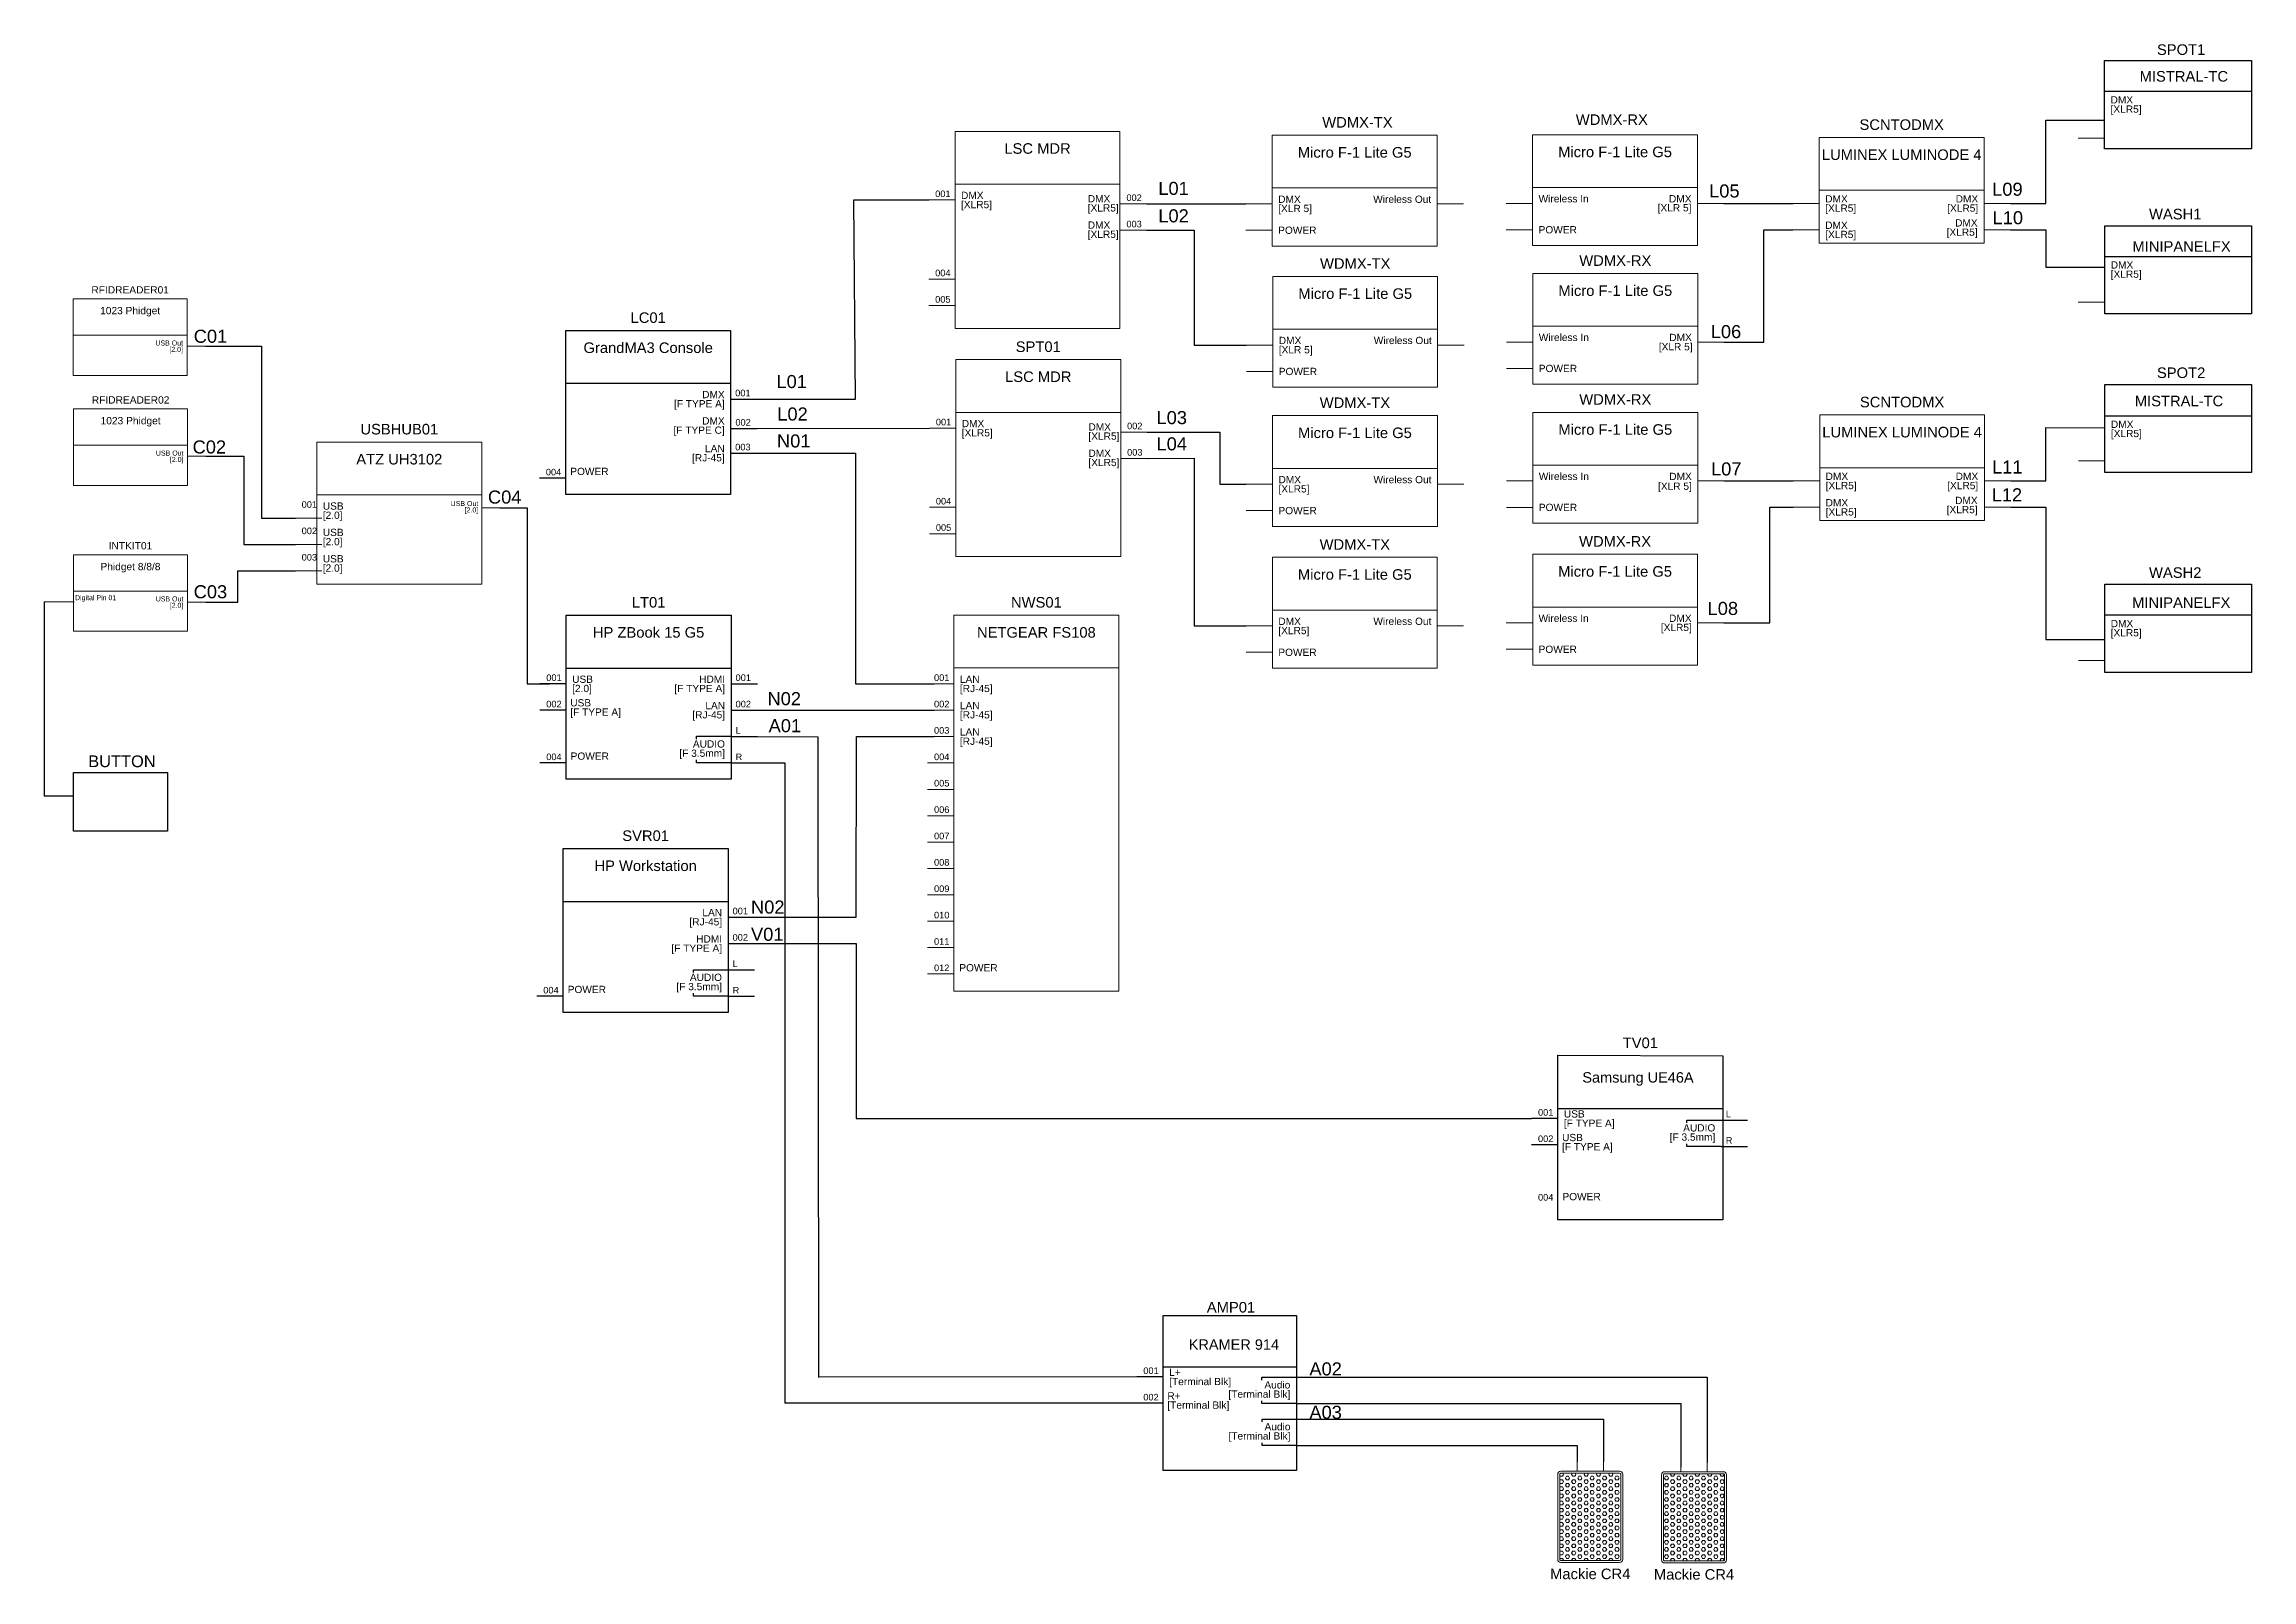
# Model space of a CAD drawing. Header units: millimetres. Extents: x 2508 to 2931, y 1754 to 2048.
import ezdxf
from ezdxf.enums import TextEntityAlignment as Align

# ---------------------------------------------------------------- set-up
doc = ezdxf.new("R2010")
doc.units = ezdxf.units.MM
doc.layers.add('BLOCK BORDER', color=7, linetype='Continuous', lineweight=18)
doc.layers.add('BLOCK BORDER IN', color=7, linetype='Continuous', lineweight=5)
doc.styles.add('CAD_SALES', font='arial.ttf')
doc.styles.get("Standard").update_dxf_attribs({"font": 'arial.ttf'})

# ---------------------------------------------------------------- blocks, each defined once
blk = doc.blocks.new('H')
at = {"layer": 'BLOCK BORDER IN'}
h = blk.add_hatch(dxfattribs=at)
h.set_pattern_fill('HEX', color=256, scale=0.125, style=0)
h.set_pattern_definition([(0, (0, 0), (0, 0.0270633), [0.015625, -0.03125]), (120, (0, 0), (-0.0234375, -0.0135316), [0.015625, -0.03125]), (60, (0.015625, 0), (-0.0234375, 0.0135316), [0.015625, -0.03125])])
h.paths.add_polyline_path([(0.231, -0.007, 0.414214), (0.223, 0), (-0.223, 0, 0.414214), (-0.231, -0.007), (-0.231, -0.653, 0.414214), (-0.223, -0.661), (0.223, -0.661, 0.414214), (0.231, -0.653)])
blk = doc.blocks.new('SI 26')
at = {"layer": 'BLOCK BORDER'}
for points in [[(0, -0.07), (0, 0)], [(0.2, -0.07), (0.2, 0)]]:
    blk.add_lwpolyline(points, dxfattribs=at)
blk.add_lwpolyline([(-0.123, -0.762), (0.323, -0.762, 0.414214), (0.347, -0.739), (0.347, -0.093, 0.414214), (0.323, -0.07), (-0.123, -0.07, 0.414214), (-0.147, -0.093), (-0.147, -0.739, 0.414214)], format="xyb", close=True, dxfattribs=at)
at = {"layer": 'BLOCK BORDER IN'}
blk.add_lwpolyline([(-0.123, -0.746), (0.323, -0.746, 0.414214), (0.331, -0.739), (0.331, -0.093, 0.414214), (0.323, -0.086), (-0.123, -0.086, 0.414214), (-0.131, -0.093), (-0.131, -0.739, 0.414214)], format="xyb", close=True, dxfattribs=at)
blk.add_blockref('H', (0.1, -0.086), dxfattribs=at)
at = {"style": 'CAD_SALES'}
for tag, p in [('SPKR_LBL', (0.1, -0.849)), ('SPKR_PN', (0.1, -0.989))]:
    blk.add_attdef(tag, text='', height=0.08, dxfattribs=at).set_placement(p, align=Align.MIDDLE_CENTER)

msp = doc.modelspace()

# ---------------------------------------------------------------- linework, layer by layer
for p, q in [((2608.12, 1961.89), (2608.12, 1993.27)), ((2608.12, 1993.27), (2639.66, 1993.27)), ((2639.66, 1993.27), (2639.66, 1961.89)), ((2608.12, 1983.18), (2639.66, 1983.18)), ((2639.66, 1980.15), (2644.71, 1980.15)), ((2639.71, 1974.54), (2644.76, 1974.54)), ((2639.67, 1969.81), (2644.72, 1969.81)), ((2608.12, 1965.01), (2603.08, 1965.01)), ((2639.66, 1961.89), (2608.12, 1961.89)), ((2608.2, 1907.42), (2608.2, 1938.81)), ((2608.2, 1938.81), (2639.74, 1938.81)), ((2639.74, 1938.81), (2639.74, 1907.42)), ((2608.2, 1928.71), (2639.74, 1928.71)), ((2608.2, 1925.69), (2603.15, 1925.69)), ((2639.74, 1925.69), (2644.79, 1925.69)), ((2608.2, 1920.64), (2603.15, 1920.64)), ((2639.74, 1920.64), (2644.79, 1920.64)), ((2633.14, 1915.12), (2633.14, 1915.65)), ((2633.14, 1915.65), (2639.71, 1915.65)), ((2639.74, 1915.59), (2644.79, 1915.59)), ((2639.99, 1915.59), (2656.35, 1915.55)), ((2656.35, 1915.55), (2656.5, 1793)), ((2608.2, 1910.55), (2603.15, 1910.55)), ((2633.14, 1910.6), (2633.14, 1911.13)), ((2639.71, 1910.6), (2633.14, 1910.6)), ((2639.74, 1910.55), (2644.79, 1910.55)), ((2639.99, 1910.55), (2650.06, 1910.55)), ((2650.06, 1910.55), (2650.06, 1788.05)), ((2639.74, 1907.42), (2608.2, 1907.42)), ((2607.63, 1862.78), (2607.63, 1894.17)), ((2607.63, 1894.17), (2639.17, 1894.17)), ((2639.17, 1894.17), (2639.17, 1862.78)), ((2607.63, 1884.07), (2639.17, 1884.07)), ((2639.17, 1881.04), (2644.22, 1881.04)), ((2639.17, 1876), (2644.22, 1876)), ((2632.57, 1870.47), (2632.57, 1871)), ((2632.57, 1871), (2639.15, 1871)), ((2639.17, 1870.95), (2644.22, 1870.95)), ((2607.63, 1865.91), (2602.58, 1865.91)), ((2632.57, 1865.96), (2632.57, 1866.49)), ((2639.15, 1865.96), (2632.57, 1865.96)), ((2639.17, 1865.91), (2644.22, 1865.91)), ((2639.17, 1862.78), (2607.63, 1862.78)), ((2797.95, 1823.15), (2797.95, 1854.66)), ((2797.95, 1854.66), (2829.49, 1854.53)), ((2829.49, 1854.53), (2829.49, 1823.15)), ((2797.95, 1842.52), (2792.91, 1842.52)), ((2797.95, 1844.44), (2829.49, 1844.44)), ((2822.62, 1841.68), (2822.62, 1842.21)), ((2822.62, 1842.21), (2829.2, 1842.21)), ((2829.19, 1842.21), (2834.24, 1842.21)), ((2797.95, 1837.48), (2792.91, 1837.48)), ((2822.62, 1837.16), (2822.62, 1837.69)), ((2829.2, 1837.16), (2822.62, 1837.16)), ((2829.19, 1837.16), (2834.24, 1837.16)), ((2829.49, 1823.15), (2797.95, 1823.15)), ((2722.41, 1804.83), (2747.94, 1804.83)), ((2722.41, 1775.2), (2722.41, 1804.83)), ((2747.94, 1804.83), (2747.94, 1775.2)), ((2722.43, 1793.09), (2717.39, 1793.09)), ((2722.41, 1795.01), (2747.94, 1795.01)), ((2741.31, 1792.5), (2741.31, 1793.03)), ((2741.31, 1793.03), (2747.88, 1793.03)), ((2722.43, 1788.05), (2717.39, 1788.05)), ((2741.31, 1787.98), (2741.31, 1788.51)), ((2747.88, 1787.98), (2741.31, 1787.98)), ((2741.33, 1784.5), (2741.33, 1785.03)), ((2741.33, 1785.03), (2747.9, 1785.03)), ((2741.33, 1779.99), (2741.33, 1780.51)), ((2747.9, 1779.99), (2741.33, 1779.99)), ((2747.94, 1775.2), (2722.41, 1775.2))]:
    msp.add_line(p, q)
for points in [[(2902.55, 2044.91), (2930.65, 2044.91), (2930.65, 2028.04), (2902.55, 2028.04)], [(2902.57, 2013.3), (2930.68, 2013.3), (2930.68, 1996.44), (2902.57, 1996.44)], [(2902.57, 1982.95), (2930.68, 1982.95), (2930.68, 1966.09), (2902.57, 1966.09)], [(2902.57, 1944.73), (2930.68, 1944.73), (2930.68, 1927.86), (2902.57, 1927.86)], [(2513.94, 1908.75), (2531.92, 1908.75), (2531.92, 1897.51), (2513.94, 1897.51)]]:
    msp.add_lwpolyline(points, close=True)
for points in [[(2902.49, 2039.05), (2930.6, 2039.05)], [(2884.54, 2017.59), (2891.33, 2017.59), (2891.33, 2033.53), (2902.55, 2033.53)], [(2644.74, 1980.15), (2663.57, 1980.15), (2663.21, 2018.26), (2677.57, 2018.26)], [(2719.2, 2017.51), (2738.25, 2017.52)], [(2829.7, 2017.61), (2842.99, 2017.61)], [(2719.2, 2012.46), (2728.32, 2012.46), (2728.32, 1990.5), (2738.36, 1990.5)], [(2829.74, 1991.07), (2837.37, 1991.07), (2837.37, 2012.54), (2842.91, 2012.54)], [(2884.54, 2012.54), (2891.33, 2012.54), (2891.33, 2005.43), (2902.57, 2005.43)], [(2902.58, 2007.47), (2930.69, 2007.47)], [(2539.16, 1990.28), (2549.9, 1990.28), (2549.9, 1957.39), (2556.39, 1957.39)], [(2902.61, 1976.98), (2930.72, 1976.98)], [(2644.62, 1974.54), (2677.7, 1974.59)], [(2719.33, 1973.85), (2733.28, 1973.85), (2733.28, 1963.87), (2738.3, 1963.87)], [(2884.62, 1964.5), (2891.33, 1964.5), (2891.33, 1974.71), (2902.57, 1974.69)], [(2539.26, 1969.22), (2546.53, 1969.22), (2546.53, 1952.34), (2556.39, 1952.34)], [(2644.74, 1969.81), (2663.57, 1969.81), (2663.57, 1925.69), (2678.6, 1925.69)], [(2719.33, 1968.8), (2728.32, 1968.86), (2728.32, 1936.76), (2738.28, 1936.76)], [(2829.74, 1964.5), (2842.99, 1964.5)], [(2595.53, 1959.34), (2600.71, 1959.34), (2600.71, 1925.69), (2605.02, 1925.69)], [(2829.7, 1937.35), (2838.5, 1937.35), (2838.5, 1959.46), (2842.98, 1959.46)], [(2884.62, 1959.46), (2891.33, 1959.46), (2891.33, 1934.17), (2902.57, 1934.17)], [(2539.23, 1941.32), (2545.4, 1941.32), (2545.4, 1947.3), (2556.39, 1947.3)], [(2508.32, 1941.35), (2508.32, 1904.26), (2513.94, 1904.26)], [(2902.57, 1938.86), (2930.59, 1938.86)], [(2643.56, 1920.64), (2648.82, 1920.64), (2678.6, 1920.64)], [(2643.56, 1881.04), (2663.7, 1881.04), (2663.72, 1915.58), (2678.6, 1915.58)], [(2643.56, 1876), (2663.69, 1876), (2663.7, 1842.56), (2792.91, 1842.52)], [(2717.39, 1793.09), (2656.5, 1793.02)], [(2747.88, 1793.03), (2826.51, 1793.03), (2826.51, 1776.72)], [(2717.39, 1788.05), (2650.06, 1788.05)], [(2747.88, 1787.98), (2821.46, 1787.98), (2821.46, 1775.84)], [(2747.9, 1785.03), (2806.66, 1785.03), (2806.66, 1776.82)], [(2747.9, 1779.99), (2801.61, 1779.99), (2801.61, 1776.82)]]:
    msp.add_lwpolyline(points)
at = {"layer": 'BLOCK BORDER'}
for p, q in [((2902.52, 2030.1), (2897.48, 2030.1)), ((2682.61, 2021.28), (2714.15, 2021.28)), ((2743.3, 2020.55), (2774.84, 2020.55)), ((2793.11, 2020.64), (2824.65, 2020.64)), ((2847.95, 2020.11), (2879.49, 2020.11)), ((2682.61, 2018.26), (2677.57, 2018.26)), ((2719.2, 2017.51), (2714.15, 2017.51)), ((2743.3, 2017.52), (2738.25, 2017.52)), ((2774.84, 2017.52), (2779.88, 2017.52)), ((2793.11, 2017.61), (2788.06, 2017.61)), ((2824.65, 2017.61), (2829.7, 2017.61)), ((2847.95, 2017.59), (2842.91, 2017.59)), ((2879.49, 2017.59), (2884.54, 2017.59)), ((2714.15, 2012.46), (2719.2, 2012.46)), ((2743.3, 2012.47), (2738.25, 2012.47)), ((2793.11, 2012.56), (2788.06, 2012.56)), ((2847.95, 2012.54), (2842.91, 2012.54)), ((2879.49, 2012.54), (2884.54, 2012.54)), ((2677.57, 2003.12), (2682.61, 2003.12)), ((2677.57, 1998.07), (2682.61, 1998.07)), ((2902.54, 1998.71), (2897.5, 1998.71)), ((2793.16, 1994.1), (2824.7, 1994.1)), ((2513.86, 1992.37), (2535.67, 1992.37)), ((2535.67, 1990.28), (2539.16, 1990.28)), ((2743.4, 1990.5), (2738.36, 1990.5)), ((2743.4, 1993.53), (2774.94, 1993.53)), ((2774.94, 1990.5), (2779.99, 1990.5)), ((2793.16, 1991.07), (2788.11, 1991.07)), ((2824.7, 1991.07), (2829.74, 1991.07)), ((2743.4, 1985.45), (2738.36, 1985.45)), ((2793.16, 1986.03), (2788.11, 1986.03)), ((2682.75, 1977.62), (2714.29, 1977.62)), ((2682.75, 1974.59), (2677.7, 1974.59)), ((2719.33, 1973.85), (2714.28, 1973.85)), ((2513.96, 1971.32), (2535.77, 1971.32)), ((2535.77, 1969.22), (2539.26, 1969.22)), ((2714.28, 1968.8), (2719.33, 1968.8)), ((2743.34, 1966.9), (2774.88, 1966.9)), ((2793.16, 1964.5), (2788.11, 1964.5)), ((2793.16, 1967.53), (2824.7, 1967.53)), ((2824.7, 1964.5), (2829.74, 1964.5)), ((2848.03, 1964.5), (2842.98, 1964.5)), ((2848.03, 1967.03), (2879.57, 1967.03)), ((2879.57, 1964.5), (2884.62, 1964.5)), ((2902.59, 1968.33), (2897.54, 1968.33)), ((2560.5, 1961.85), (2592.04, 1961.85)), ((2743.34, 1963.87), (2738.3, 1963.87)), ((2774.88, 1963.87), (2779.93, 1963.87)), ((2561.43, 1957.39), (2556.39, 1957.39)), ((2592.04, 1959.34), (2595.53, 1959.34)), ((2677.7, 1959.46), (2682.75, 1959.46)), ((2743.34, 1958.83), (2738.3, 1958.83)), ((2793.16, 1959.45), (2788.11, 1959.45)), ((2848.03, 1959.46), (2842.98, 1959.46)), ((2879.57, 1959.46), (2884.62, 1959.46)), ((2561.43, 1952.34), (2556.39, 1952.34)), ((2677.7, 1954.41), (2682.75, 1954.41)), ((2556.39, 1947.3), (2561.43, 1947.3)), ((2513.93, 1943.41), (2535.74, 1943.41)), ((2508.32, 1941.35), (2514.03, 1941.35)), ((2535.74, 1941.32), (2539.23, 1941.32)), ((2743.32, 1939.79), (2774.86, 1939.79)), ((2793.12, 1940.38), (2824.66, 1940.38)), ((2743.32, 1936.76), (2738.28, 1936.76)), ((2774.86, 1936.76), (2779.91, 1936.76)), ((2793.12, 1937.35), (2788.07, 1937.35)), ((2824.66, 1937.35), (2829.7, 1937.35)), ((2743.32, 1931.72), (2738.28, 1931.72)), ((2793.12, 1932.3), (2788.07, 1932.3)), ((2682.39, 1928.72), (2713.93, 1928.72)), ((2902.57, 1930.12), (2897.52, 1930.12)), ((2682.39, 1925.69), (2677.35, 1925.69)), ((2682.39, 1920.64), (2677.35, 1920.64)), ((2677.35, 1915.59), (2682.39, 1915.59)), ((2677.35, 1910.55), (2682.39, 1910.55)), ((2677.35, 1905.5), (2682.39, 1905.5)), ((2677.35, 1900.46), (2682.39, 1900.46)), ((2677.35, 1895.41), (2682.39, 1895.41)), ((2677.35, 1890.36), (2682.39, 1890.36)), ((2677.35, 1885.32), (2682.39, 1885.32)), ((2677.35, 1880.27), (2682.39, 1880.27)), ((2677.35, 1875.22), (2682.39, 1875.22)), ((2677.35, 1870.18), (2682.39, 1870.18))]:
    msp.add_line(p, q, dxfattribs=at)
for points in [[(2714.15, 1993.68), (2682.61, 1993.68), (2682.61, 2031.38), (2714.15, 2031.38)], [(2774.84, 2009.44), (2743.3, 2009.44), (2743.3, 2030.64), (2774.84, 2030.64)], [(2824.65, 2009.53), (2793.11, 2009.53), (2793.11, 2030.73), (2824.65, 2030.73)], [(2879.49, 2010.02), (2847.95, 2010.02), (2847.95, 2030.2), (2879.49, 2030.2)], [(2774.94, 1982.42), (2743.4, 1982.42), (2743.4, 2003.62), (2774.94, 2003.62)], [(2824.7, 1983), (2793.16, 1983), (2793.16, 2004.19), (2824.7, 2004.19)], [(2535.67, 1984.7), (2513.86, 1984.7), (2513.86, 1999.35), (2535.67, 1999.35)], [(2714.29, 1950.02), (2682.75, 1950.02), (2682.75, 1987.72), (2714.29, 1987.72)], [(2535.77, 1963.64), (2513.96, 1963.64), (2513.96, 1978.29), (2535.77, 1978.29)], [(2774.88, 1955.8), (2743.34, 1955.8), (2743.34, 1976.99), (2774.88, 1976.99)], [(2824.7, 1956.43), (2793.16, 1956.43), (2793.16, 1977.62), (2824.7, 1977.62)], [(2879.57, 1956.93), (2848.03, 1956.93), (2848.03, 1977.12), (2879.57, 1977.12)], [(2592.04, 1944.73), (2560.5, 1944.73), (2560.5, 1971.94), (2592.04, 1971.94)], [(2535.74, 1935.73), (2513.93, 1935.73), (2513.93, 1950.39), (2535.74, 1950.39)], [(2774.86, 1928.69), (2743.32, 1928.69), (2743.32, 1949.89), (2774.86, 1949.89)], [(2824.66, 1929.28), (2793.12, 1929.28), (2793.12, 1950.47), (2824.66, 1950.47)], [(2713.93, 1866.9), (2682.39, 1866.9), (2682.39, 1938.81), (2713.93, 1938.81)]]:
    msp.add_lwpolyline(points, close=True, dxfattribs=at)

# ---------------------------------------------------------------- block references
ref = msp.add_blockref('SI 26', (2801.61, 1776.82), dxfattribs=dict(xscale=25.23219557241346, yscale=25.23219557241346, zscale=25.23219557241346))
ref.add_attrib('SPKR_LBL', 'Mackie CR4', dxfattribs={"height": 2.019, "style": 'CAD_SALES'}).set_placement((2804.13, 1755.41), align=Align.MIDDLE_CENTER)
ref = msp.add_blockref('SI 26', (2821.46, 1776.72), dxfattribs=dict(xscale=25.23219557241346, yscale=25.23219557241346, zscale=25.23219557241346))
ref.add_attrib('SPKR_LBL', 'Mackie CR4', dxfattribs={"height": 2.019, "style": 'CAD_SALES'}).set_placement((2823.99, 1755.31), align=Align.MIDDLE_CENTER)

# ---------------------------------------------------------------- texts
at = {"style": 'CAD_SALES'}
for s, height, p in [('[XLR5]', 1.388, (2903.69, 2035.64)), ('DMX', 1.388, (2903.69, 2037.41)), ('DMX', 1.388, (2683.75, 2019.14)), ('DMX', 1.388, (2707.99, 2018.5)), ('DMX', 1.388, (2744.43, 2018.4)), ('Wireless In', 1.3878, (2794.25, 2018.49)), ('DMX', 1.388, (2849.09, 2018.47)), ('[XLR5]', 1.388, (2683.75, 2017.37)), ('[XLR5]', 1.388, (2707.99, 2016.74)), ('[XLR 5]', 1.388, (2744.43, 2016.63)), ('[XLR 5]', 1.388, (2817.03, 2016.76)), ('[XLR5]', 1.388, (2849.09, 2016.7)), ('[XLR5]', 1.388, (2707.99, 2011.69)), ('DMX', 1.388, (2707.99, 2013.46)), ('POWER', 1.388, (2744.43, 2012.47)), ('POWER', 1.388, (2794.25, 2012.56)), ('[XLR5]', 1.388, (2849.09, 2011.66)), ('DMX', 1.388, (2849.09, 2013.42)), ('DMX', 1.388, (2903.72, 2005.83)), ('[XLR5]', 1.388, (2903.72, 2004.06)), ('[XLR 5]', 1.388, (2744.54, 1989.61)), ('DMX', 1.388, (2744.54, 1991.38)), ('Wireless In', 1.3878, (2794.29, 1991.96)), ('[XLR 5]', 1.388, (2817.25, 1990.19)), ('POWER', 1.388, (2744.54, 1985.45)), ('POWER', 1.388, (2794.29, 1986.03)), ('001', 1.262, (2640.54, 1981.33)), ('002', 1.262, (2640.58, 1975.71)), ('[XLR5]', 1.388, (2683.88, 1973.71)), ('DMX', 1.388, (2683.88, 1975.48)), ('[XLR5]', 1.388, (2708.12, 1973.08)), ('DMX', 1.388, (2708.12, 1974.84)), ('[XLR5]', 1.388, (2903.75, 1973.58)), ('DMX', 1.388, (2903.75, 1975.34)), ('003', 1.262, (2640.54, 1970.98)), ('[XLR5]', 1.388, (2708.12, 1968.03)), ('DMX', 1.388, (2708.12, 1969.8)), ('POWER', 1.388, (2608.98, 1966.33)), ('DMX', 1.388, (2744.48, 1964.76)), ('Wireless In', 1.3878, (2794.29, 1965.38)), ('[XLR 5]', 1.388, (2817.1, 1963.5)), ('[XLR5]', 1.388, (2849.17, 1963.62)), ('DMX', 1.388, (2849.17, 1965.39)), ('USB', 1.388, (2561.63, 1959.7)), ('[XLR5]', 1.388, (2744.48, 1962.99)), ('POWER', 1.388, (2794.29, 1959.45)), ('DMX', 1.388, (2849.17, 1960.34)), ('[2.0]', 1.388, (2561.63, 1957.94)), ('POWER', 1.388, (2744.48, 1958.83)), ('[XLR5]', 1.388, (2849.17, 1958.57)), ('[2.0]', 1.388, (2561.63, 1952.89)), ('USB', 1.388, (2561.63, 1954.66)), ('[2.0]', 1.388, (2561.63, 1947.84)), ('USB', 1.388, (2561.63, 1949.61)), ('Wireless In', 1.3878, (2794.25, 1938.23)), ('[XLR5]', 1.388, (2744.46, 1935.88)), ('DMX', 1.388, (2744.46, 1937.65)), ('[XLR5]', 1.388, (2817.64, 1936.49)), ('[XLR5]', 1.388, (2903.71, 1935.46)), ('DMX', 1.388, (2903.71, 1937.22)), ('POWER', 1.388, (2744.46, 1931.72)), ('POWER', 1.388, (2794.25, 1932.3)), ('USB', 1.388, (2609.34, 1926.57)), ('001', 1.262, (2640.61, 1926.86)), ('LAN', 1.388, (2683.53, 1926.57)), ('USB', 1.388, (2608.98, 1922.06)), ('[2.0]', 1.388, (2609.34, 1924.8)), ('002', 1.262, (2640.61, 1921.81)), ('[RJ-45]', 1.388, (2683.53, 1924.8)), ('LAN', 1.388, (2683.53, 1921.52)), ('[F TYPE A]', 1.388, (2608.98, 1920.29)), ('[RJ-45]', 1.388, (2683.53, 1919.76)), ('L', 1.26, (2640.61, 1916.77)), ('[RJ-45]', 1.388, (2683.53, 1914.71)), ('LAN', 1.388, (2683.53, 1916.48)), ('POWER', 1.388, (2609.05, 1911.86)), ('R', 1.26, (2640.61, 1911.72)), ('001', 1.262, (2640.04, 1882.22)), ('002', 1.262, (2640.04, 1877.17)), ('L', 1.26, (2640.04, 1872.13)), ('POWER', 1.388, (2608.49, 1867.22)), ('R', 1.26, (2640.04, 1867.08)), ('[F TYPE A]', 1.388, (2799.09, 1841.64)), ('USB', 1.388, (2799.09, 1843.41)), ('L', 1.26, (2830.06, 1843.38)), ('[F TYPE A]', 1.388, (2798.74, 1837.13)), ('USB', 1.388, (2798.74, 1838.89)), ('R', 1.26, (2830.06, 1838.34)), ('POWER', 1.388, (2798.81, 1827.59)), ('[Terminal Blk]', 1.3878, (2723.57, 1792.21)), ('L+', 1.388, (2723.57, 1793.98)), ('[Terminal Blk]', 1.3878, (2723.22, 1787.7)), ('R+', 1.388, (2723.22, 1789.46))]:
    msp.add_text(s, height=height, dxfattribs=at).set_placement(p, align=Align.MIDDLE_LEFT)
for s, height, p in [('LSC MDR', 2.019, (2698.38, 2028.1)), ('Micro F-1 Lite G5', 2.0186, (2759.07, 2027.36)), ('Micro F-1 Lite G5', 2.0186, (2808.88, 2027.45)), ('LUMINEX LUMINODE 4', 2.0186, (2863.72, 2026.92)), ('Micro F-1 Lite G5', 2.0186, (2759.17, 2000.34)), ('Micro F-1 Lite G5', 2.0186, (2808.93, 2000.91)), ('1023 Phidget', 1.3958, (2524.77, 1997.09)), ('GrandMA3 Console', 2.0186, (2623.89, 1989.99)), ('LSC MDR', 2.019, (2698.52, 1984.44)), ('1023 Phidget', 1.3958, (2524.86, 1976.03)), ('Micro F-1 Lite G5', 2.0186, (2759.11, 1973.71)), ('Micro F-1 Lite G5', 2.0186, (2808.93, 1974.34)), ('LUMINEX LUMINODE 4', 2.0186, (2863.8, 1973.84)), ('ATZ UH3102', 2.019, (2576.27, 1968.66)), ('Phidget 8/8/8', 1.3958, (2524.83, 1948.12)), ('Micro F-1 Lite G5', 2.0186, (2759.09, 1946.61)), ('Micro F-1 Lite G5', 2.0186, (2808.89, 1947.19)), ('HP ZBook 15 G5', 2.0186, (2623.97, 1935.53)), ('NETGEAR FS108', 2.0186, (2698.16, 1935.53)), ('HP Workstation', 2.0186, (2623.4, 1890.88))]:
    msp.add_text(s, height=height, dxfattribs=at).set_placement(p, align=Align.MIDDLE_CENTER)
for s, height, p in [('001', 1.262, (2681.74, 2019.43)), ('002', 1.262, (2718.33, 2018.68)), ('Wireless Out', 1.3878, (2773.7, 2018.4)), ('DMX', 1.388, (2823.51, 2018.49)), ('DMX', 1.388, (2878.36, 2018.47)), ('[XLR5]', 1.388, (2878.36, 2016.7)), ('003', 1.262, (2718.33, 2013.64)), ('[XLR5]', 1.388, (2878.25, 2012.1)), ('DMX', 1.388, (2878.25, 2013.87)), ('004', 1.262, (2681.74, 2004.29)), ('005', 1.262, (2681.74, 1999.24)), ('USB Out', 0.96, (2534.88, 1990.89)), ('[2.0]', 0.96, (2534.88, 1989.67)), ('Wireless Out', 1.3878, (2773.81, 1991.38)), ('DMX', 1.388, (2823.56, 1991.96)), ('DMX', 1.388, (2638.53, 1981.03)), ('[F TYPE A]', 1.388, (2638.53, 1979.27)), ('[F TYPE C]', 1.388, (2638.53, 1974.22)), ('DMX', 1.388, (2638.53, 1975.99)), ('001', 1.262, (2681.87, 1975.77)), ('002', 1.262, (2718.46, 1975.02)), ('USB Out', 0.96, (2534.98, 1969.83)), ('[2.0]', 0.96, (2534.98, 1968.61)), ('[RJ-45]', 1.388, (2638.53, 1968.93)), ('LAN', 1.388, (2638.53, 1970.69)), ('003', 1.262, (2718.46, 1969.98)), ('004', 1.262, (2607.25, 1966.19)), ('Wireless Out', 1.3878, (2773.75, 1964.76)), ('DMX', 1.388, (2823.56, 1965.38)), ('[XLR5]', 1.388, (2878.36, 1963.62)), ('DMX', 1.388, (2878.36, 1965.39)), ('001', 1.262, (2560.53, 1959.99)), ('USB Out', 0.96, (2591.38, 1960.18)), ('004', 1.262, (2681.87, 1960.63)), ('DMX', 1.388, (2878.25, 1960.78)), ('[2.0]', 0.96, (2591.38, 1958.96)), ('005', 1.262, (2681.87, 1955.58)), ('[XLR5]', 1.388, (2878.25, 1959.02)), ('002', 1.262, (2560.53, 1954.95)), ('003', 1.262, (2560.53, 1949.9)), ('Digital Pin 01', 0.9596, (2522.12, 1942.17)), ('USB Out', 0.96, (2534.95, 1941.93)), ('[2.0]', 0.96, (2534.95, 1940.71)), ('DMX', 1.388, (2823.52, 1938.23)), ('Wireless Out', 1.3878, (2773.73, 1937.65)), ('001', 1.262, (2607.33, 1926.86)), ('HDMI', 1.388, (2638.6, 1926.57)), ('001', 1.262, (2681.52, 1926.86)), ('002', 1.262, (2607.33, 1921.81)), ('[F TYPE A]', 1.388, (2638.6, 1924.8)), ('LAN', 1.388, (2638.6, 1921.52)), ('002', 1.262, (2681.52, 1921.82)), ('[RJ-45]', 1.388, (2638.6, 1919.76)), ('AUDIO', 1.388, (2638.58, 1914.18)), ('003', 1.262, (2681.52, 1916.77)), ('004', 1.262, (2607.33, 1911.72)), ('[F 3.5mm]', 1.388, (2638.58, 1912.42)), ('004', 1.262, (2681.52, 1911.72)), ('005', 1.262, (2681.52, 1906.68)), ('006', 1.262, (2681.52, 1901.63)), ('007', 1.262, (2681.52, 1896.58)), ('008', 1.262, (2681.52, 1891.54)), ('009', 1.262, (2681.52, 1886.49)), ('[RJ-45]', 1.388, (2638.03, 1880.16)), ('LAN', 1.388, (2638.03, 1881.93)), ('010', 1.262, (2681.52, 1881.44)), ('[F TYPE A]', 1.388, (2638.03, 1875.11)), ('HDMI', 1.388, (2638.03, 1876.88)), ('011', 1.262, (2681.52, 1876.4)), ('012', 1.262, (2681.52, 1871.35)), ('004', 1.262, (2606.76, 1867.08)), ('[F 3.5mm]', 1.388, (2638.01, 1867.77)), ('AUDIO', 1.388, (2638.01, 1869.54)), ('001', 1.262, (2797.08, 1843.7)), ('002', 1.262, (2797.08, 1838.65)), ('[F 3.5mm]', 1.388, (2828.06, 1838.98)), ('AUDIO', 1.388, (2828.06, 1840.74)), ('004', 1.262, (2797.08, 1827.45)), ('001', 1.262, (2721.56, 1794.27)), ('Audio', 1.388, (2746.75, 1791.57)), ('002', 1.262, (2721.56, 1789.22)), ('[Terminal Blk]', 1.3878, (2746.75, 1789.8)), ('[Terminal Blk]', 1.3878, (2746.77, 1781.8)), ('Audio', 1.388, (2746.77, 1783.57))]:
    msp.add_text(s, height=height, dxfattribs=at).set_placement(p, align=Align.MIDDLE_RIGHT)
for s, height, p in [('L01', 2.5, (2721.49, 2019.22)), ('L05', 2.5, (2826.88, 2018.73)), ('L09', 2.5, (2881.04, 2019.06)), ('L02', 2.5, (2721.49, 2013.97)), ('L10', 2.5, (2881.12, 2013.61)), ('L06', 2.5, (2827.19, 1991.82)), ('C01', 2.5, (2536.94, 1990.93)), ('L01', 2.5, (2648.43, 1982.27)), ('L02', 2.5, (2648.59, 1976.06)), ('L03', 2.5, (2721.15, 1975.37)), ('N01', 2.5, (2648.53, 1970.9)), ('L04', 2.5, (2721.15, 1970.35)), ('C02', 2.5, (2536.72, 1969.75)), ('L11', 2.5, (2881.01, 1965.92)), ('L07', 2.5, (2827.24, 1965.55)), ('C04', 2.5, (2593.23, 1960.17)), ('L12', 2.5, (2880.94, 1960.6)), ('C03', 2.5, (2536.93, 1942.05)), ('L08', 2.5, (2826.59, 1938.86)), ('N02', 2.5, (2646.72, 1921.6)), ('A01', 2.5, (2646.93, 1916.43)), ('N02', 2.5, (2643.56, 1881.73)), ('V01', 2.5, (2643.56, 1876.52)), ('Samsung UE46A', 1.9868, (2802.62, 1849.4)), ('A02', 2.5, (2750.4, 1793.38)), ('A03', 2.5, (2750.4, 1785.07))]:
    msp.add_text(s, height=height).set_placement(p)
at = {"attachment_point": 1}
for s, insert, char_height, width in [('POWER', (2683.42, 1872.06), 1.388, 3.6439), ('KRAMER 914', (2727.31, 1800.28), 1.987, 22.2288)]:
    msp.add_mtext(s, dxfattribs=dict(at, insert=insert, char_height=char_height, width=width))
at = {"style": 'CAD_SALES'}
for tag, text, height, p in [('SPOT1', 'DVC', 2.019, (2917.19, 2047.02)), ('MISTRAL-TC', 'DVC', 2.019, (2917.71, 2041.91)), ('WDMX-TX', 'DMX TX', 2.019, (2759.59, 2033.11)), ('WDMX-RX', 'DMX TX', 2.019, (2808.26, 2033.62)), ('SCNTODMX', 'DVC', 2.019, (2863.72, 2032.67)), ('WASH1', 'DVC', 2.019, (2916.06, 2015.55)), ('WDMX-TX', 'DTP Tx', 2.019, (2759.17, 2006.09)), ('WDMX-RX', 'DMX TX', 2.019, (2808.93, 2006.66)), ('MINIPANELFX', 'DVC', 2.019, (2917.27, 2009.36)), ('RFIDREADER01', 'ACP', 1.396, (2524.77, 2001.06)), ('LC01', 'Lighting Console', 2.0186, (2623.89, 1995.74)), ('SPT01', 'SW A', 2.019, (2698.52, 1990.18)), ('SPOT2', 'DVC', 2.019, (2917.19, 1985.2)), ('WDMX-RX', 'DMX TX', 2.019, (2808.93, 1980.09)), ('RFIDREADER02', 'ACP', 1.396, (2524.86, 1980)), ('WDMX-TX', 'DTP Tx', 2.019, (2759.11, 1979.46)), ('SCNTODMX', 'DVC', 2.019, (2863.8, 1979.59)), ('MISTRAL-TC', 'DVC', 2.019, (2916.78, 1979.8)), ('USBHUB01', 'SW A', 2.019, (2576.27, 1974.41)), ('INTKIT01', 'ACP', 1.396, (2524.83, 1952.1)), ('WDMX-TX', 'DTP Tx', 2.019, (2759.09, 1952.35)), ('WDMX-RX', 'DMX TX', 2.019, (2808.89, 1952.94)), ('WASH2', 'DVC', 2.019, (2916.06, 1946.97)), ('LT01', 'Laptop', 2.019, (2623.97, 1941.28)), ('NWS01', 'SW A', 2.019, (2698.16, 1941.28)), ('MINIPANELFX', 'DVC', 2.019, (2917.21, 1941.22)), ('BUTTON', 'ACP', 2.248, (2523.2, 1910.87)), ('SVR01', 'Laptop', 2.019, (2623.4, 1896.63)), ('TV01', 'DMP', 2.019, (2813.72, 1857)), ('AMP01', 'DMP', 2.019, (2735.4, 1806.42))]:
    msp.add_attdef(tag, text=text, height=height, dxfattribs=at).set_placement(p, align=Align.MIDDLE_CENTER)

doc.saveas('drawing.dxf')
